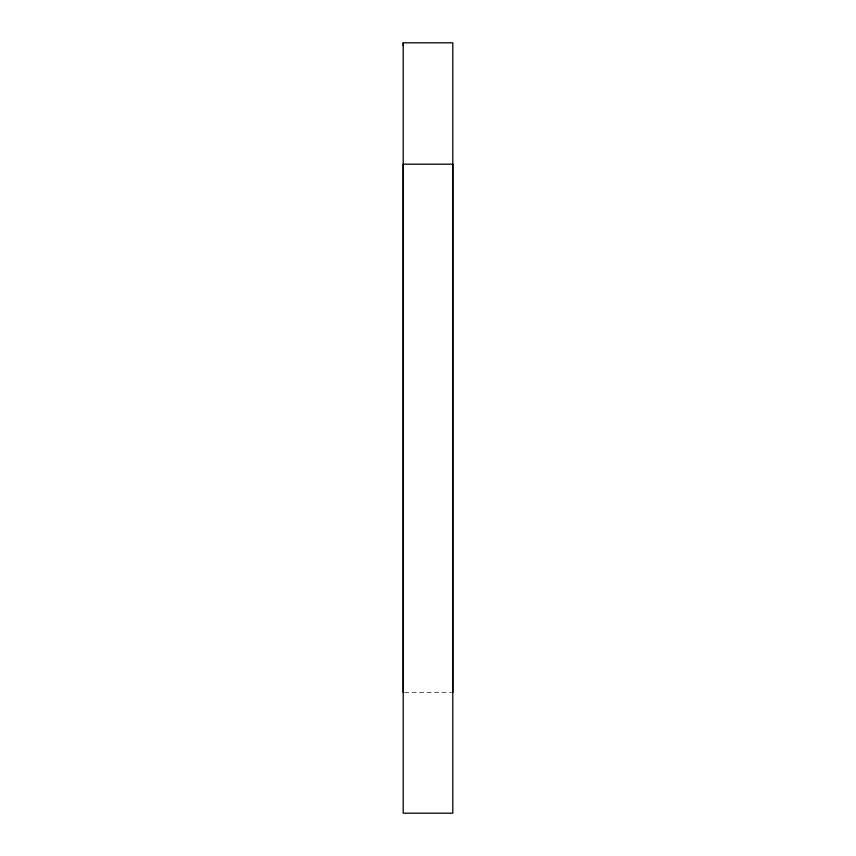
<?xml version="1.0" encoding="UTF-8"?>
<svg xmlns="http://www.w3.org/2000/svg" width="856" height="856" viewBox="0 0 856 856"><rect width="100%" height="100%" fill="white"/><g stroke="black" fill="none" stroke-linecap="round" stroke-linejoin="round"><path stroke-width="0.64" stroke-dasharray="4.28 3.21" d="M404.503 692.451L451.497 692.451"/><path stroke-width="1.28" d="M403.197 692.451L403.197 42.8L452.803 42.8L452.803 692.451M403.197 42.8L403.197 45.529M452.803 164.191L403.197 164.191L403.197 813.2L452.803 813.2L452.803 164.191"/></g></svg>
